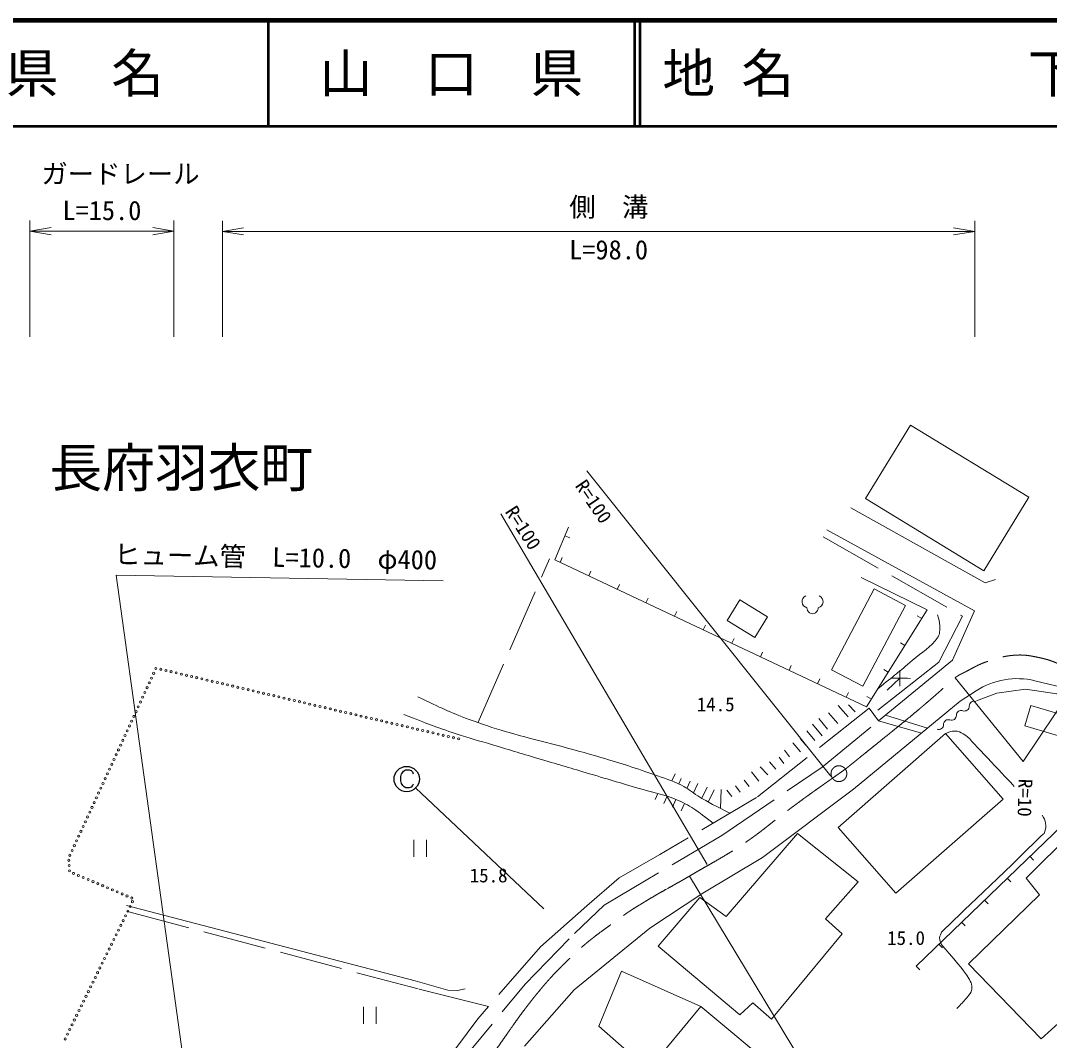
# Model space of a CAD drawing. Units: millimetres, scale not verified. Extents: x 40000 to 680000, y 20000 to 380000.
# Drawn here: x 309530 to 407082, y 283268 to 380000 of the extents above; entities that cross this region are included whole.
import ezdxf
from ezdxf.enums import TextEntityAlignment as Align

# ---------------------------------------------------------------- set-up
doc = ezdxf.new("R2010")
doc.units = ezdxf.units.MM
doc.header["$LTSCALE"] = 1000
doc.linetypes.add('CHAIN', pattern=[18.5, 12, -1.5, 3.5, -1.5])
doc.linetypes.add('DASHED', pattern=[7.5, 6, -1.5])
for name, color, linetype, lineweight in [('M-BMK', 2, 'CHAIN', 13), ('M-STR-HTXT', 7, 'Continuous', 13), ('M-STR-STRC', 7, 'Continuous', 25), ('M-TTL', 2, 'Continuous', 140), ('M-TTL-LINE', 7, 'Continuous', 50), ('M-WORK', 1, 'Continuous', 13)]:
    doc.layers.add(name, color=color, linetype=linetype, lineweight=lineweight)
doc.layers.add('M-BMK-HTXT', color=7, linetype='Continuous')
doc.layers.add('M-TTL-TXT', color=7, linetype='Continuous')
doc.styles.add('ＭＳ ゴシック', font='')
doc.styles.get('ＭＳ ゴシック').set_extended_font_data('MS Gothic')

# ---------------------------------------------------------------- blocks, each defined once
blk = doc.blocks.new('plus')
at = {"color": 0, "linetype": 'Continuous', "lineweight": -2}
for p, q in [((-1.25, 0), (1.25, 0)), ((0, -1.25), (0, 1.25))]:
    blk.add_line(p, q, dxfattribs=at)
blk = doc.blocks.new('open_arrow')
at = {"color": 0, "linetype": 'Continuous', "lineweight": -2}
blk.add_lwpolyline([(7.5, 1.25), (0, 0), (7.5, -1.25)], dxfattribs=at)

msp = doc.modelspace()

# ---------------------------------------------------------------- linework, layer by layer
at = {"layer": 'M-BMK'}
msp.add_circle((387121, 308569), 750, dxfattribs=at)
for points, knots in [([(387746, 309010), (392685, 313015), (394055, 314013), (397896, 317453), (397988, 317536), (398032, 317591), (398131, 317665), (398485, 317931), (398721, 318026), (399116, 318227), (399894, 318623), (400305, 318912), (401133, 319189), (402106, 319515), (402666, 319712), (403689, 319799), (404661, 319881), (405222, 319769), (406175, 319564), (407235, 319337), (407799, 319066), (408779, 318603), (409533, 318247), (409837, 317846), (410515, 317360), (416642, 312955), (420022, 310414), (426182, 306055), (434284, 300320), (438891, 297204), (447080, 291595), (449712, 289792), (451220, 288831), (453835, 287004), (456907, 284857), (458538, 283529), (461592, 281357), (465086, 278874), (466232, 278104), (470625, 275126)], [0, 0, 0, 0, 1, 1, 1, 2, 2, 2, 3, 3, 3, 4, 4, 4, 5, 5, 5, 6, 6, 6, 7, 7, 7, 8, 8, 8, 9, 9, 9, 10, 10, 10, 11, 11, 11, 12, 12, 12, 13, 13, 13, 13]), ([(314328, 252868), (315396, 252301), (315691, 252147), (316585, 251727), (317580, 251260), (318125, 250955), (319171, 250619), (320472, 250201), (321237, 250018), (322601, 249933), (324231, 249831), (325176, 249897), (326770, 250250), (328101, 250544), (328822, 250855), (330042, 251463), (331122, 252001), (331681, 252405), (332628, 253152), (333625, 253939), (334258, 254327), (335055, 255316), (335493, 255859), (335662, 256219), (336058, 256793), (339738, 262121), (341866, 265058), (345663, 270303), (348556, 274300), (350273, 276469), (353209, 280435), (355429, 283434), (356466, 285275), (358856, 288140), (359949, 289450), (360637, 290122), (361864, 291306), (363577, 292960), (364730, 293673), (366649, 295083), (367437, 295661), (367918, 295930), (368751, 296442), (370361, 297431), (371319, 297891), (372946, 298853), (375231, 300204), (376580, 300860), (378751, 302389), (380064, 303313), (380731, 303924), (382015, 304889), (384220, 306544), (384960, 307046), (387746, 309010)], [0, 0, 0, 0, 1, 1, 1, 2, 2, 2, 3, 3, 3, 4, 4, 4, 5, 5, 5, 6, 6, 6, 7, 7, 7, 8, 8, 8, 9, 9, 9, 10, 10, 10, 11, 11, 11, 12, 12, 12, 13, 13, 13, 14, 14, 14, 15, 15, 15, 16, 16, 16, 17, 17, 17, 18, 18, 18, 18]), ([(221357, 287635), (247182, 280026), (256877, 277169), (279645, 270461), (279645, 270461), (279645, 270461), (279645, 270461), (282757, 269307), (284547, 268778), (287613, 267506), (293021, 265264), (295936, 263731), (301123, 261015), (303617, 259709), (305012, 258965), (307403, 257479), (308335, 256900), (308815, 256510), (309725, 255896), (311509, 254692), (312088, 254325), (314328, 252868)], [0, 0, 0, 0, 1, 1, 1, 2, 2, 2, 3, 3, 3, 4, 4, 4, 5, 5, 5, 6, 6, 6, 7, 7, 7, 7])]:
    msp.add_open_spline(points, degree=3, knots=knots, dxfattribs=at)
at = {"layer": 'M-STR-HTXT'}
for p, q in [((310416, 350000), (310416, 361026)), ((324070, 350000), (324070, 361026)), ((328669, 350000), (328669, 361000)), ((400000, 350000), (400000, 361000)), ((310416, 360026), (324070, 360026)), ((328669, 360000), (400000, 360000)), ((386360, 308334), (363215, 337285)), ((374618, 299966), (355082, 333207)), ((398131, 317665), (404599, 309729)), ((404599, 309729), (409942, 317743)), ((372946, 298853), (388367, 273371))]:
    msp.add_line(p, q, dxfattribs=at)
msp.add_lwpolyline([(328589, 255302), (318592, 327408), (349614, 326863)], dxfattribs=at)
at = {"layer": 'M-STR-STRC'}
for p, q in [((345585, 308290), (345648, 308551)), ((345585, 307893), (345585, 308290)), ((345648, 308551), (345712, 308632)), ((345712, 308632), (345850, 308819)), ((345850, 308819), (346036, 308945)), ((346036, 308945), (346371, 308948)), ((346371, 308948), (346565, 308886)), ((346565, 308886), (346697, 308754)), ((346697, 308754), (346768, 308551)), ((345642, 307639), (345585, 307893)), ((345777, 307437), (345642, 307639)), ((345904, 307307), (345777, 307437)), ((346044, 307240), (345904, 307307)), ((346568, 307302), (346374, 307240)), ((346700, 307439), (346568, 307302)), ((346760, 307561), (346700, 307439)), ((346374, 307240), (346044, 307240)), ((346989, 307212), (359158, 295747))]:
    msp.add_line(p, q, dxfattribs=at)
msp.add_circle((346140, 308060), 1200, dxfattribs=at)
msp.add_circle((346140, 308060), 1200, dxfattribs=at)
at = {"layer": 'M-TTL'}
msp.add_line((680000, 380000), (40000, 380000), dxfattribs=at)
at = {"layer": 'M-TTL-LINE'}
for p, q in [((333000, 380000), (333000, 370000)), ((367750, 380000), (367750, 370000)), ((368250, 380000), (368250, 370000)), ((40000, 370000), (680000, 370000))]:
    msp.add_line(p, q, dxfattribs=at)
at = {"layer": 'M-WORK'}
for p, q in [((388250, 333788), (400986, 326681)), ((385964, 331712), (399966, 324008)), ((361141, 331118), (361603, 330927)), ((360682, 328612), (360895, 329064)), ((363395, 327332), (363609, 327785)), ((395498, 324125), (389221, 327184)), ((400986, 326681), (401971, 326998)), ((366109, 326053), (366322, 326505)), ((368823, 324774), (369036, 325226)), ((371536, 323495), (371749, 323947)), ((399966, 324008), (397890, 319329)), ((394969, 323276), (394544, 323541)), ((396588, 319153), (398840, 323515)), ((374250, 322215), (374463, 322668)), ((376963, 320936), (377176, 321388)), ((393382, 320731), (392957, 320995)), ((379677, 319657), (379890, 320109)), ((390819, 314579), (396588, 319153)), ((397890, 319329), (390867, 313578)), ((382390, 318378), (382604, 318830)), ((391795, 318185), (391370, 318449)), ((385104, 317098), (385317, 317551)), ((391684, 316505), (392886, 317631)), ((392886, 317631), (393908, 317603)), ((405698, 317389), (409011, 316600)), ((387818, 315819), (388031, 316271)), ((398621, 315451), (400145, 316436)), ((388040, 315110), (388677, 314425)), ((388512, 307101), (398621, 315451)), ((390207, 315639), (389783, 315903)), ((386146, 314327), (387019, 313313)), ((387043, 315026), (388001, 313976)), ((384608, 313256), (385541, 312160)), ((385212, 313814), (386055, 312776)), ((384078, 312642), (384841, 311724)), ((382740, 311483), (383470, 310654)), ((383451, 311912), (383970, 311275)), ((381965, 310790), (382423, 310178)), ((380552, 309705), (381135, 308986)), ((381444, 310143), (381902, 309532)), ((394437, 290327), (414385, 309563)), ((371270, 307893), (371581, 308560)), ((378848, 308750), (379541, 307856)), ((379647, 309230), (380380, 308444)), ((371928, 307608), (372169, 308125)), ((372703, 307178), (373014, 307846)), ((373325, 306741), (373759, 307626)), ((374112, 306241), (374634, 307299)), ((377312, 307429), (377771, 306818)), ((378151, 307951), (378610, 307339)), ((369949, 306694), (369697, 306113)), ((370823, 306448), (370524, 305756)), ((374736, 305880), (375304, 307039)), ((375963, 307066), (375884, 305281)), ((376498, 307010), (376957, 306398)), ((379881, 300604), (388512, 307101)), ((371667, 306133), (371350, 305399)), ((372484, 305755), (372176, 305042)), ((404888, 298669), (409901, 303683)), ((376426, 295011), (383181, 302891)), ((383181, 302891), (388950, 298318)), ((346809, 302280), (346809, 300680)), ((348009, 300680), (348009, 302280)), ((374205, 297250), (379881, 300604)), ((405235, 300739), (405582, 300379)), ((403075, 298657), (403422, 298297)), ((406154, 297086), (404888, 298669)), ((388950, 298318), (385854, 294799)), ((369186, 293920), (374205, 297250)), ((369987, 292196), (373928, 296840)), ((373928, 296840), (376426, 295011)), ((399399, 290542), (406154, 297086)), ((400916, 296574), (401263, 296214)), ((319586, 296060), (346934, 288907)), ((385854, 294799), (387437, 293392)), ((418872, 294923), (406312, 283418)), ((362009, 288080), (369186, 293920)), ((398756, 294492), (399103, 294132)), ((387437, 293392), (380718, 285300)), ((377727, 285687), (369987, 292196)), ((396597, 292410), (396944, 292050)), ((366504, 289839), (364358, 284632)), ((374023, 286474), (366504, 289839)), ((394437, 290327), (394784, 289967)), ((406312, 283418), (399399, 290542)), ((346934, 288907), (350053, 288039)), ((347336, 288117), (353894, 286502)), ((350053, 288039), (350945, 288015)), ((350945, 288015), (351695, 288156)), ((357318, 282709), (362009, 288080)), ((378959, 286848), (377727, 285687)), ((380718, 285300), (378959, 286848)), ((342036, 286440), (342036, 284840)), ((343236, 284840), (343236, 286440)), ((364358, 284632), (369060, 280492))]:
    msp.add_line(p, q, dxfattribs=at)
at = {"layer": 'M-WORK', "linetype": 'DASHED'}
for p, q in [((385618, 331028), (398840, 323515)), ((352928, 313447), (359683, 328962)), ((391527, 314118), (395522, 312892)), ((319674, 295489), (347336, 288117))]:
    msp.add_line(p, q, dxfattribs=at)
at = {"layer": 'M-WORK'}
for points in [[(393915, 341634), (389658, 334668), (400863, 327820), (405120, 334786)], [(390455, 326095), (393434, 324524), (389391, 316860), (386412, 318431)], [(380346, 323445), (379150, 321498), (376541, 323101), (377737, 325048)], [(405317, 315023), (409592, 313757), (409020, 311827), (404746, 313094)], [(397243, 312385), (387058, 303466), (392513, 297236), (402698, 306155)], [(374023, 286474), (381464, 280299), (376501, 274317), (369060, 280492)]]:
    msp.add_lwpolyline(points, close=True, dxfattribs=at)
msp.add_lwpolyline([(395498, 324125), (389751, 314907), (360199, 328839), (361489, 331959)], dxfattribs=at)
at = {"layer": 'M-WORK', "linetype": 'DASHED'}
for points in [[(400177, 315478), (402098, 316221), (404818, 316573), (407774, 316127), (408688, 315564), (416733, 309607), (431791, 298607), (445911, 288310)], [(389976, 314782), (379292, 306295), (370145, 300912), (366275, 298696), (363214, 296022), (358817, 292152), (352871, 285327), (339547, 267430), (334963, 261263), (331938, 258061), (330249, 256373), (327189, 254246)], [(389976, 314782), (390867, 313578), (394945, 312415)], [(329191, 254316), (331302, 255724), (334011, 258186), (343756, 271098), (350405, 280201), (357371, 288592), (362042, 293421), (364868, 296100), (376020, 302715), (385519, 309188), (390867, 313578)]]:
    msp.add_lwpolyline(points, dxfattribs=at)
at = {"layer": 'M-WORK'}
for centre in [(322151, 318089), (322360, 318543), (322826, 318472), (323313, 318358), (323800, 318244), (324287, 318130), (324774, 318016), (321733, 317180), (321942, 317635), (325261, 317902), (325747, 317789), (326234, 317675), (326721, 317561), (327208, 317447), (327695, 317333), (328182, 317219), (328669, 317105), (329155, 316992), (321315, 316272), (321524, 316726), (329642, 316878), (330129, 316764), (330616, 316650), (331103, 316536), (331590, 316422), (332077, 316308), (332563, 316195), (333050, 316081), (333537, 315967), (320897, 315364), (321106, 315818), (334024, 315853), (334511, 315739), (334998, 315625), (335485, 315511), (335972, 315398), (336458, 315284), (336945, 315170), (337432, 315056), (320479, 314455), (320688, 314909), (337919, 314942), (338406, 314828), (338893, 314714), (339380, 314601), (339866, 314487), (340353, 314373), (340840, 314259), (341327, 314145), (341814, 314031), (319852, 313093), (320061, 313547), (320270, 314001), (342301, 313917), (342788, 313804), (343275, 313690), (343761, 313576), (344248, 313462), (344735, 313348), (345222, 313234), (345709, 313120), (319434, 312184), (319643, 312638), (346196, 313007), (346683, 312893), (347169, 312779), (347656, 312665), (348143, 312551), (348630, 312437), (349117, 312323), (349604, 312210), (350091, 312096), (319016, 311276), (319225, 311730), (350577, 311982), (351064, 311868), (318597, 310367), (318806, 310821), (318179, 309459), (318388, 309913), (317761, 308550), (317970, 309005), (317134, 307188), (317343, 307642), (317552, 308096), (316716, 306279), (316925, 306734), (316298, 305371), (316507, 305825), (315880, 304463), (316089, 304917), (315462, 303554), (315671, 304008), (315044, 302646), (315253, 303100), (314626, 301737), (314835, 302192), (314208, 300829), (314417, 301283), (314109, 300354), (314136, 299854), (314162, 299355), (314553, 299111), (315013, 298916), (315473, 298721), (315934, 298526), (316394, 298332), (316855, 298137), (317315, 297942), (317776, 297747), (318236, 297552), (318697, 297357), (319157, 297163), (319618, 296968), (320078, 296773), (319694, 295529), (319914, 295978), (320134, 296427), (319254, 294631), (319474, 295080), (318813, 293733), (319034, 294182), (318373, 292835), (318593, 293284), (317933, 291937), (318153, 292386), (317493, 291040), (317713, 291489), (316833, 289693), (317053, 290142), (317273, 290591), (316393, 288795), (316613, 289244), (315952, 287897), (316172, 288346), (315512, 286999), (315732, 287448), (315072, 286101), (315292, 286550), (314412, 284754), (314632, 285203), (314852, 285652), (313972, 283856), (314192, 284305), (313751, 283407)]:
    msp.add_circle(centre, 100, dxfattribs=at)
for centre, radius, start, end in [((384220, 324895), 599, 113.44836, 257.2818), ((385023, 324895), 599, 282.7182, 66.55164), ((384621, 324279), 534, 176.52859, 3.47141), ((404037, 310413), 7171, 76.6075, 122.86868), ((399931, 314992), 452, 69.55843, 181.84838), ((398713, 314116), 452, 69.55843, 181.84838), ((399029, 314963), 452, 249.55843, 1.84838), ((396593, 313212), 452, 249.55843, 1.84838), ((397495, 313241), 452, 69.55843, 181.84838), ((397811, 314087), 452, 249.55843, 1.84838)]:
    msp.add_arc(centre, radius, start, end, dxfattribs=at)
for points, knots in [([(390842, 316657), (392408, 317901), (392838, 318232), (394064, 319305), (395041, 320159), (395779, 320478), (396518, 321545), (396664, 321756), (396657, 321924), (396694, 322178), (396718, 322341), (396702, 322436), (396694, 322600), (396675, 323007), (396610, 323160), (396483, 323621)], [0, 0, 0, 0, 1, 1, 1, 2, 2, 2, 3, 3, 3, 4, 4, 4, 5, 5, 5, 5]), ([(347207, 315853), (349474, 314773), (350119, 314437), (352062, 313719), (353428, 313213), (354205, 312957), (355603, 312546), (358927, 311568), (360842, 311206), (364164, 310224), (366287, 309596), (367476, 309238), (369559, 308488), (370593, 308116), (371207, 307981), (372186, 307480), (372828, 307151), (373120, 306850), (373734, 306471), (374888, 305758), (375320, 305567), (376794, 304825)], [0, 0, 0, 0, 1, 1, 1, 2, 2, 2, 3, 3, 3, 4, 4, 4, 5, 5, 5, 6, 6, 6, 7, 7, 7, 7]), ([(345870, 314188), (348221, 313268), (348860, 312999), (350819, 312358), (352165, 311917), (352933, 311712), (354290, 311303), (356094, 310759), (357105, 310458), (358910, 309919), (360696, 309386), (361697, 309089), (363484, 308559), (365463, 307971), (366570, 307639), (368550, 307057), (369713, 306716), (370407, 306648), (371529, 306190), (373093, 305551), (373643, 305057), (375185, 303879)], [0, 0, 0, 0, 1, 1, 1, 2, 2, 2, 3, 3, 3, 4, 4, 4, 5, 5, 5, 6, 6, 6, 7, 7, 7, 7]), ([(403746, 307368), (402999, 308163), (400152, 311192), (399348, 312047), (399348, 312047), (399348, 312047), (399348, 312047), (399231, 312103), (398669, 312606), (398152, 312610), (397786, 312613), (397584, 312548), (397243, 312385)], [0, 0, 0, 0, 1, 1, 1, 2, 2, 2, 3, 3, 3, 4, 4, 4, 4]), ([(406408, 304623), (406583, 304327), (406661, 304184), (406712, 303872), (406769, 303527), (406728, 303313), (406619, 302981), (406570, 302833), (406448, 302808), (406337, 302699), (402674, 299088), (398490, 295124), (396862, 293552), (396862, 293552), (396862, 293552), (396862, 293552), (396809, 293395), (396674, 293221), (396674, 292989), (396674, 292731), (396725, 292575), (396862, 292356), (396975, 292174), (397077, 292100), (397213, 291934), (398122, 290823), (398742, 290274), (399488, 289049), (399626, 288824), (399706, 288679), (399723, 288416), (399737, 288204), (399738, 288071), (399653, 287876), (399537, 287613), (399388, 287514), (399207, 287290), (398877, 286881), (398739, 286757), (398292, 286305)], [0, 0, 0, 0, 1, 1, 1, 2, 2, 2, 3, 3, 3, 4, 4, 4, 5, 5, 5, 6, 6, 6, 7, 7, 7, 8, 8, 8, 9, 9, 9, 10, 10, 10, 11, 11, 11, 12, 12, 12, 13, 13, 13, 13])]:
    msp.add_open_spline(points, degree=3, knots=knots, dxfattribs=at)

# ---------------------------------------------------------------- block references
at = {"layer": 'M-STR-HTXT', "xscale": 267, "yscale": 267}
for p in [(310416, 360026), (328669, 360000)]:
    msp.add_blockref('open_arrow', p, dxfattribs=at)
at = {"layer": 'M-STR-HTXT', "xscale": 267, "yscale": 267, "rotation": 180}
for p in [(324070, 360026), (400000, 360000)]:
    msp.add_blockref('open_arrow', p, dxfattribs=at)
at = {"layer": 'M-WORK', "xscale": 600, "yscale": 600}
msp.add_blockref('plus', (392886, 317631), dxfattribs=at)

# ---------------------------------------------------------------- texts
at = {"layer": 'M-BMK-HTXT', "style": 'ＭＳ ゴシック'}
msp.add_text('長府羽衣町', height=3666, dxfattribs=at).set_placement((312272, 334659), align=Align.BOTTOM_LEFT)
at = {"layer": 'M-STR-HTXT', "style": 'ＭＳ ゴシック'}
for s, p in [('ガードレール', (311500, 364000)), ('側\u3000溝', (361557, 360851))]:
    msp.add_text(s, height=1833, dxfattribs=at).set_placement(p, align=Align.BOTTOM_LEFT)
for s, p in [('L=15.0', (317243, 360526)), ('L=98.0', (365284, 356800))]:
    msp.add_text(s, height=1833, dxfattribs=at).set_placement(p, align=Align.BOTTOM_CENTER)
for s, height, rotation, p in [('R=100', 1320, 304.216, (361724, 335645)), ('R=100', 1320, 302.735, (355082, 333207)), ('ヒューム管\u3000L=10.0\u3000φ400', 1833, 358.994, (318377, 327912)), ('R=10', 1320, 268.422, (403766, 308109))]:
    msp.add_text(s, height=height, rotation=rotation, dxfattribs=at).set_placement(p, align=Align.BOTTOM_LEFT)
at = {"layer": 'M-TTL-TXT', "style": 'ＭＳ ゴシック'}
for s, p in [('県\u3000名', (315625, 375000)), ('山\u3000口\u3000県', (350375, 375000))]:
    msp.add_text(s, height=3666, dxfattribs=at).set_placement(p, align=Align.MIDDLE_CENTER)
for s, p in [('地 名', (370380, 375000)), ('下関市大字長府羽衣町', (405024, 375000))]:
    msp.add_text(s, height=3666, dxfattribs=at).set_placement(p, align=Align.MIDDLE_LEFT)
at = {"layer": 'M-WORK', "style": 'ＭＳ ゴシック'}
for s, p in [('14.5', (373643, 314092)), ('15.8', (352112, 297865)), ('15.0', (391691, 291928))]:
    msp.add_text(s, height=1320, dxfattribs=at).set_placement(p, align=Align.BOTTOM_LEFT)

doc.saveas('drawing.dxf')
